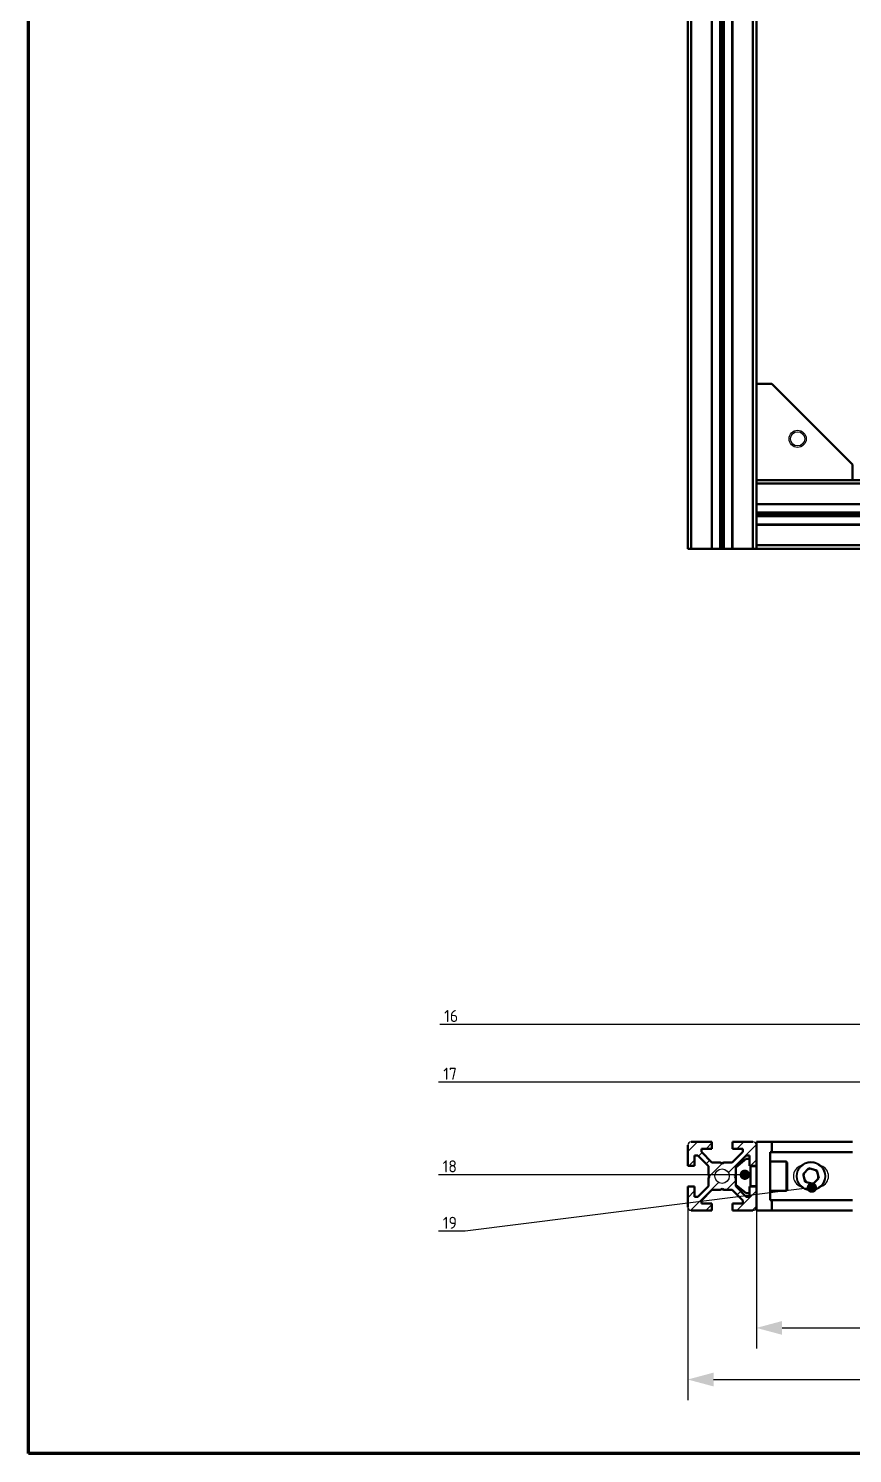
# Model space of a CAD drawing. Header units: millimetres. Extents: x -190 to 12889, y -227 to 3957.
# Drawn here: x 188.2 to 428.3, y 1678.5 to 2093.5 of the extents above; entities that cross this region are included whole.
import ezdxf
from ezdxf import colors
from ezdxf.entities.mleader import LeaderData, LeaderLine
from ezdxf.math import Vec2, Vec3

# ---------------------------------------------------------------- set-up
doc = ezdxf.new("R2010")
doc.units = ezdxf.units.MM
doc.header["$LTSCALE"] = 0.7
doc.header["$PDMODE"] = 35
doc.header["$PDSIZE"] = -4
doc.layers.get('0').update_dxf_attribs({"color": 255})
for name, color, linetype, lineweight in [('AM_5', 10, 'Continuous', 25), ('CON', 7, 'Continuous', 50), ('DIM', 94, 'Continuous', 25), ('KHUNGBV', 5, 'Continuous', 70)]:
    doc.layers.add(name, color=color, linetype=linetype, lineweight=lineweight)
doc.styles.add('TCVN-7284', font='tcvn+7284-2003r.ttf')
doc.styles.add('TCVN7824', font='tcvn+7284-2003r.ttf', dxfattribs={"height": 3.5})
doc.dimstyles.new('TCVN_ISO-25_RadiusDia', dxfattribs={"dimtxt": 2.5, "dimasz": 2.5, "dimexe": 2, "dimexo": 0, "dimgap": 1, "dimtad": 1, "dimtoh": 1, "dimtxsty": 'TCVN-7284', "dimblk": 'Arrow', "dimcen": 0, "dimclrd": 256, "dimclre": 256, "dimclrt": 256, "dimadec": 0, "dimazin": 0, "dimtfac": 1, "dimtofl": 0, "dimtmove": 1, "dimatfit": 0, "dimldrblk": 'Arrow', "dimfxl": 1, "dimlwd": -1, "dimlwe": -1, "dimarcsym": 0})

# ---------------------------------------------------------------- blocks, each defined once
blk = doc.blocks.new('dfhjd')
at = {"layer": 'KHUNGBV', "color": 9, "ltscale": 5}
for p, q in [((6559.44, 2639.71), (6559.44, 3469.71)), ((7718.44, 2639.71), (6559.44, 2639.71))]:
    blk.add_line(p, q, dxfattribs=at)
blk = doc.blocks.new('Arrow')
at = {"layer": 'DIM'}
blk.add_solid([(-1, 0.268), (-1, -0.268), (0, 0)], dxfattribs=at)
blk = doc.blocks.new('*D503')
at = {"layer": 'Defpoints', "color": 0, "ltscale": 0.2, "transparency": 16777216}
for p in [(400.31, 1749.31), (800.31, 1749.31), (800.31, 1715.11)]:
    blk.add_point(p, dxfattribs=at)
at = {"layer": 'DIM', "linetype": 'ByBlock', "ltscale": 0.2, "transparency": 16777216}
for p, q in [((400.31, 1749.31), (400.31, 1709.11)), ((800.31, 1749.31), (800.31, 1709.11)), ((407.81, 1715.11), (792.81, 1715.11))]:
    blk.add_line(p, q, dxfattribs=at)
at = {"layer": 'DIM', "ltscale": 0.2, "transparency": 16777216, "xscale": 7.500000000000133, "yscale": 7.500000000000133, "zscale": 7.500000000000133, "rotation": 180}
blk.add_blockref('Arrow', (400.31, 1715.11), dxfattribs=at)
at = {"layer": 'DIM', "ltscale": 0.2, "transparency": 16777216, "xscale": 7.500000000000133, "yscale": 7.500000000000133, "zscale": 7.500000000000133}
blk.add_blockref('Arrow', (800.31, 1715.11), dxfattribs=at)
at = {"layer": 'DIM', "ltscale": 0.2, "transparency": 16777216, "insert": (600.31, 1722.61), "char_height": 7.5, "attachment_point": 5, "style": 'TCVN-7284', "bg_fill": 3, "box_fill_scale": 1.1, "bg_fill_color": 256, "bg_fill_true_color": 13158600, "bg_fill_transparency": 0}
blk.add_mtext('400±0,5', dxfattribs=at)
blk = doc.blocks.new('*D504')
at = {"layer": 'Defpoints', "color": 0, "ltscale": 0.2, "transparency": 16777216}
for p in [(380.31, 1750.31), (820.31, 1750.31), (820.31, 1700.08)]:
    blk.add_point(p, dxfattribs=at)
at = {"layer": 'DIM', "linetype": 'ByBlock', "ltscale": 0.2, "transparency": 16777216}
for p, q in [((380.31, 1750.31), (380.31, 1694.08)), ((820.31, 1750.31), (820.31, 1694.08)), ((387.81, 1700.08), (812.81, 1700.08))]:
    blk.add_line(p, q, dxfattribs=at)
at = {"layer": 'DIM', "ltscale": 0.2, "transparency": 16777216, "xscale": 7.500000000000133, "yscale": 7.500000000000133, "zscale": 7.500000000000133, "rotation": 180}
blk.add_blockref('Arrow', (380.31, 1700.08), dxfattribs=at)
at = {"layer": 'DIM', "ltscale": 0.2, "transparency": 16777216, "xscale": 7.500000000000133, "yscale": 7.500000000000133, "zscale": 7.500000000000133}
blk.add_blockref('Arrow', (820.31, 1700.08), dxfattribs=at)
at = {"layer": 'DIM', "ltscale": 0.2, "transparency": 16777216, "insert": (600.31, 1706.83), "char_height": 7.5, "attachment_point": 5, "style": 'TCVN-7284', "bg_fill": 3, "box_fill_scale": 1.1, "bg_fill_color": 256, "bg_fill_true_color": 13158600, "bg_fill_transparency": 0}
blk.add_mtext('440', dxfattribs=at)
blk = doc.blocks.new('_Dot')
at = {"color": 0, "linetype": 'ByBlock', "lineweight": -2}
blk.add_line((-0.5, 0), (-1, 0), dxfattribs=at)
at = {"color": 0, "linetype": 'ByBlock', "const_width": 0.5}
blk.add_lwpolyline([(-0.25, 0, 1), (0.25, 0, 1)], format="xyb", close=True, dxfattribs=at)

msp = doc.modelspace()

# ---------------------------------------------------------------- hatches: boundary and pattern name
at = {"linetype": 'Continuous', "lineweight": 18}
h = msp.add_hatch(dxfattribs=at)
h.set_pattern_fill('ANSI31', style=0)
h.set_pattern_definition([(45, (1707.1177, 785.3584), (-2.245064, 2.245064), [])])
edge = h.paths.add_edge_path(flags=0)
edge.add_line((382.3078, 1756.3117), (380.3078, 1756.3117))
edge.add_line((380.3078, 1756.3117), (380.3078, 1750.3117))
edge.add_arc((381.3078, 1750.3117), 1, 180, 270)
edge.add_line((381.3078, 1749.3117), (387.3078, 1749.3117))
edge.add_line((387.3078, 1749.3117), (387.3078, 1751.3117))
edge.add_line((387.3078, 1751.3117), (384.3078, 1751.3117))
edge.add_line((384.3078, 1751.3117), (384.3078, 1752.2511))
edge.add_line((384.3078, 1752.2511), (387.3685, 1755.3117))
edge.add_line((387.3685, 1755.3117), (389.7882, 1755.3117))
edge.add_line((389.7882, 1755.3117), (390.3078, 1755.6117))
edge.add_line((390.3078, 1755.6117), (390.8275, 1755.3117))
edge.add_line((390.8275, 1755.3117), (393.2472, 1755.3117))
edge.add_line((393.2472, 1755.3117), (396.3078, 1752.2511))
edge.add_line((396.3078, 1752.2511), (396.3078, 1751.3117))
edge.add_line((396.3078, 1751.3117), (393.3078, 1751.3117))
edge.add_line((393.3078, 1751.3117), (393.3078, 1749.3117))
edge.add_line((393.3078, 1749.3117), (399.3078, 1749.3117))
edge.add_arc((399.3078, 1750.3117), 1, 270, 360)
edge.add_line((400.3078, 1750.3117), (400.3078, 1756.3117))
edge.add_line((400.3078, 1756.3117), (398.3078, 1756.3117))
edge.add_line((398.3078, 1756.3117), (398.3078, 1753.3117))
edge.add_line((398.3078, 1753.3117), (397.3685, 1753.3117))
edge.add_line((397.3685, 1753.3117), (394.3078, 1756.3724))
edge.add_line((394.3078, 1756.3724), (394.3078, 1758.7921))
edge.add_line((394.3078, 1758.7921), (394.0078, 1759.3117))
edge.add_line((394.0078, 1759.3117), (394.3078, 1759.8314))
edge.add_line((394.3078, 1759.8314), (394.3078, 1762.2511))
edge.add_line((394.3078, 1762.2511), (397.3685, 1765.3117))
edge.add_line((397.3685, 1765.3117), (398.3078, 1765.3117))
edge.add_line((398.3078, 1765.3117), (398.3078, 1762.3117))
edge.add_line((398.3078, 1762.3117), (400.3078, 1762.3117))
edge.add_line((400.3078, 1762.3117), (400.3078, 1768.3117))
edge.add_arc((399.3078, 1768.3117), 1, 0, 90)
edge.add_line((399.3078, 1769.3117), (393.3078, 1769.3117))
edge.add_line((393.3078, 1769.3117), (393.3078, 1767.3117))
edge.add_line((393.3078, 1767.3117), (396.3078, 1767.3117))
edge.add_line((396.3078, 1767.3117), (396.3078, 1766.3724))
edge.add_line((396.3078, 1766.3724), (393.2472, 1763.3117))
edge.add_line((393.2472, 1763.3117), (390.8275, 1763.3117))
edge.add_line((390.8275, 1763.3117), (390.3078, 1763.0117))
edge.add_line((390.3078, 1763.0117), (389.7882, 1763.3117))
edge.add_line((389.7882, 1763.3117), (387.3685, 1763.3117))
edge.add_line((387.3685, 1763.3117), (384.3078, 1766.3724))
edge.add_line((384.3078, 1766.3724), (384.3078, 1767.3117))
edge.add_line((384.3078, 1767.3117), (387.3078, 1767.3117))
edge.add_line((387.3078, 1767.3117), (387.3078, 1769.3117))
edge.add_line((387.3078, 1769.3117), (381.3078, 1769.3117))
edge.add_arc((381.3078, 1768.3117), 1, 90, 180)
edge.add_line((380.3078, 1768.3117), (380.3078, 1762.3117))
edge.add_line((380.3078, 1762.3117), (382.3078, 1762.3117))
edge.add_line((382.3078, 1762.3117), (382.3078, 1765.3117))
edge.add_line((382.3078, 1765.3117), (383.2472, 1765.3117))
edge.add_line((383.2472, 1765.3117), (386.3078, 1762.2511))
edge.add_line((386.3078, 1762.2511), (386.3078, 1759.8314))
edge.add_line((386.3078, 1759.8314), (386.6078, 1759.3117))
edge.add_line((386.6078, 1759.3117), (386.3078, 1758.7921))
edge.add_line((386.3078, 1758.7921), (386.3078, 1756.3724))
edge.add_line((386.3078, 1756.3724), (383.2472, 1753.3117))
edge.add_line((383.2472, 1753.3117), (382.3078, 1753.3117))
edge.add_line((382.3078, 1753.3117), (382.3078, 1756.3117))
edge = h.paths.add_edge_path(flags=0)
edge.add_arc((390.3078, 1759.3117), 2.1, 0, 360)

# ---------------------------------------------------------------- linework, layer by layer
at = {"linetype": 'Continuous', "lineweight": 25}
for radius in [2.5, 2.067]:
    msp.add_circle((412.3078, 1974.0318), radius, dxfattribs=at)
at = {"color": 7, "linetype": 'Continuous', "lineweight": 25}
for centre, radius in [((390.3078, 1759.3117), 2.1), ((416.2078, 1759.3117), 4.25), ((416.2078, 1759.3117), 4)]:
    msp.add_circle(centre, radius, dxfattribs=at)
for centre, radius, start, end in [((381.3078, 1768.3117), 1, 90, 180), ((399.3078, 1768.3117), 1, 0, 90), ((409.0578, 1763.3117), 0.25, 0, 90), ((414.3078, 1759.3117), 3.2, 110.268666, 249.731333), ((416.2078, 1759.3117), 2.042, 135.066981, 195.066981), ((416.2078, 1759.3117), 2.042, 75.066981, 135.066981), ((416.2078, 1759.3117), 2.042, 15.066981, 75.066981), ((416.2078, 1759.3117), 2.042, 315.066981, 15.066981), ((418.1078, 1759.3117), 3.2, 290.26867, 69.73133), ((416.2078, 1759.3117), 2.042, 195.066981, 255.066981), ((416.2078, 1759.3117), 2.042, 255.066981, 315.066981), ((409.0578, 1755.3117), 0.25, 270, 360), ((381.3078, 1750.3117), 1, 180, 270), ((399.3078, 1750.3117), 1, 270, 360)]:
    msp.add_arc(centre, radius, start, end, dxfattribs=at)
at = {"layer": 'CON', "linetype": 'Continuous'}
for p, q in [((380.3078, 2342.0318), (380.3078, 1942.0318)), ((381.3078, 2342.0318), (381.3078, 1942.0318)), ((387.3078, 2342.0318), (387.3078, 1942.0318)), ((387.3685, 2342.0318), (387.3685, 1942.0318)), ((389.7882, 2342.0318), (389.7882, 1942.0318)), ((390.3078, 2342.0318), (390.3078, 1942.0318)), ((390.8275, 2342.0318), (390.8275, 1942.0318)), ((393.2472, 2342.0318), (393.2472, 1942.0318)), ((393.3078, 2342.0318), (393.3078, 1942.0318)), ((399.3078, 2342.0318), (399.3078, 1942.0318)), ((400.3078, 2294.0318), (400.3078, 1990.0318)), ((400.3078, 1990.0318), (404.8078, 1990.0318)), ((400.3078, 1962.0318), (400.3078, 1990.0318)), ((404.8078, 1990.0318), (428.3078, 1966.5318)), ((428.3078, 1966.5318), (428.3078, 1962.0318)), ((428.3078, 1962.0318), (400.3078, 1962.0318)), ((400.3078, 1962.0318), (400.3078, 1961.0318)), ((400.3078, 1961.0318), (400.3078, 1955.0318)), ((400.3078, 1961.0318), (499.5578, 1961.0318)), ((428.3078, 1962.0318), (499.5578, 1962.0318)), ((400.3078, 1955.0318), (400.3078, 1949.0318)), ((400.3078, 1955.0318), (484.5578, 1955.0318)), ((400.3078, 1954.9711), (484.3078, 1954.9711)), ((400.3078, 1952.5514), (484.3078, 1952.5514)), ((400.3078, 1952.0318), (484.3078, 1952.0318)), ((400.3078, 1951.5122), (484.3078, 1951.5122)), ((400.3078, 1949.0925), (484.3078, 1949.0925)), ((400.3078, 1949.0318), (484.5578, 1949.0318)), ((400.3078, 1949.0318), (400.3078, 1943.0318)), ((400.3078, 1943.0318), (400.3078, 1942.0318)), ((400.3078, 1943.0318), (570.3078, 1943.0318)), ((381.3078, 1942.0318), (380.3078, 1942.0318)), ((387.3078, 1942.0318), (381.3078, 1942.0318)), ((387.3685, 1942.0318), (387.3078, 1942.0318)), ((389.7882, 1942.0318), (387.3685, 1942.0318)), ((390.3078, 1942.0318), (389.7882, 1942.0318)), ((390.8275, 1942.0318), (390.3078, 1942.0318)), ((393.2472, 1942.0318), (390.8275, 1942.0318)), ((393.3078, 1942.0318), (393.2472, 1942.0318)), ((399.3078, 1942.0318), (393.3078, 1942.0318)), ((400.3078, 1942.0318), (399.3078, 1942.0318)), ((400.3078, 1942.0318), (571.3078, 1942.0318))]:
    msp.add_line(p, q, dxfattribs=at)
at = {"layer": 'CON', "color": 7, "linetype": 'Continuous'}
for p, q in [((380.3078, 1762.3117), (380.3078, 1768.3117)), ((381.3078, 1769.3117), (387.3078, 1769.3117)), ((387.3078, 1769.3117), (387.3078, 1767.3117)), ((393.3078, 1767.3117), (393.3078, 1769.3117)), ((393.3078, 1769.3117), (399.3078, 1769.3117)), ((400.3078, 1769.3117), (400.3078, 1768.3117)), ((400.3078, 1769.3117), (404.8078, 1769.3117)), ((400.3078, 1768.3117), (400.3078, 1762.3117)), ((404.8078, 1769.3117), (428.3078, 1769.3117)), ((404.8078, 1769.3117), (404.8078, 1766.3117)), ((383.2472, 1765.3117), (382.3078, 1765.3117)), ((382.3078, 1765.3117), (382.3078, 1762.3117)), ((386.3078, 1762.2511), (383.2472, 1765.3117)), ((387.3078, 1767.3117), (384.3078, 1767.3117)), ((384.3078, 1767.3117), (384.3078, 1766.3724)), ((384.3078, 1766.3724), (387.3685, 1763.3117)), ((393.2472, 1763.3117), (396.3078, 1766.3724)), ((396.3078, 1767.3117), (393.3078, 1767.3117)), ((397.3685, 1765.3117), (394.3078, 1762.2511)), ((397.3078, 1764.3117), (394.3078, 1761.8117)), ((396.3078, 1766.3724), (396.3078, 1767.3117)), ((398.3078, 1764.3117), (397.3078, 1764.3117)), ((398.3078, 1765.3117), (397.3685, 1765.3117)), ((398.3078, 1762.3117), (398.3078, 1765.3117)), ((404.3078, 1766.3117), (404.8078, 1766.3117)), ((404.3078, 1766.3117), (404.3078, 1752.3117)), ((404.8078, 1766.3117), (428.3078, 1766.3117)), ((382.3078, 1762.3117), (380.3078, 1762.3117)), ((386.3078, 1759.8314), (386.3078, 1762.2511)), ((386.6078, 1759.3117), (386.3078, 1759.8314)), ((387.3685, 1763.3117), (389.7882, 1763.3117)), ((389.7882, 1763.3117), (390.3078, 1763.0117)), ((390.3078, 1763.0117), (390.8275, 1763.3117)), ((390.8275, 1763.3117), (393.2472, 1763.3117)), ((394.3078, 1759.8314), (394.0078, 1759.3117)), ((394.3078, 1762.2511), (394.3078, 1759.8314)), ((394.3078, 1758.7921), (394.3078, 1759.8314)), ((400.3078, 1762.3117), (398.3078, 1762.3117)), ((398.6078, 1762.2117), (398.6078, 1756.4117)), ((398.6078, 1762.2117), (400.3078, 1762.2117)), ((399.3078, 1762.3117), (399.3078, 1762.2117)), ((400.3078, 1762.3117), (400.3078, 1756.3117)), ((409.0578, 1763.5617), (404.3078, 1763.5617)), ((409.3078, 1763.3117), (409.3078, 1758.1929)), ((413.1943, 1762.3117), (413.1974, 1762.3117)), ((415.5949, 1761.5886), (413.9296, 1759.9193)), ((413.9296, 1759.9193), (414.5425, 1757.6425)), ((415.5949, 1761.5886), (417.8732, 1760.981)), ((418.4861, 1758.7041), (417.8732, 1760.981)), ((419.2182, 1762.3117), (419.2214, 1762.3117)), ((380.3078, 1750.3117), (380.3078, 1756.3117)), ((380.3078, 1756.3117), (382.3078, 1756.3117)), ((382.3078, 1756.3117), (382.3078, 1753.3117)), ((383.2472, 1753.3117), (386.3078, 1756.3724)), ((386.3078, 1758.7921), (386.6078, 1759.3117)), ((386.3078, 1756.3724), (386.3078, 1758.7921)), ((390.3078, 1755.6117), (389.7882, 1755.3117)), ((390.8275, 1755.3117), (390.3078, 1755.6117)), ((394.0078, 1759.3117), (394.3078, 1758.7921)), ((394.3078, 1758.7921), (394.3078, 1756.3724)), ((397.3078, 1754.3117), (394.3078, 1756.8117)), ((394.3078, 1756.3724), (397.3685, 1753.3117)), ((398.3078, 1756.3117), (400.3078, 1756.3117)), ((398.3078, 1753.3117), (398.3078, 1756.3117)), ((398.6078, 1756.4117), (400.3078, 1756.4117)), ((399.3078, 1756.4117), (399.3078, 1756.3117)), ((400.3078, 1756.3117), (400.3078, 1750.3117)), ((409.3078, 1758.1929), (409.3078, 1755.3117)), ((413.1943, 1756.3117), (413.1974, 1756.3117)), ((416.8208, 1757.0349), (414.5425, 1757.6425)), ((418.4861, 1758.7041), (416.8208, 1757.0349)), ((419.2182, 1756.3117), (419.2214, 1756.3117)), ((382.3078, 1753.3117), (383.2472, 1753.3117)), ((387.3685, 1755.3117), (384.3078, 1752.2511)), ((384.3078, 1752.2511), (384.3078, 1751.3117)), ((384.3078, 1751.3117), (387.3078, 1751.3117)), ((387.3078, 1751.3117), (387.3078, 1749.3117)), ((389.7882, 1755.3117), (387.3685, 1755.3117)), ((393.2472, 1755.3117), (390.8275, 1755.3117)), ((396.3078, 1752.2511), (393.2472, 1755.3117)), ((393.3078, 1751.3117), (396.3078, 1751.3117)), ((393.3078, 1749.3117), (393.3078, 1751.3117)), ((396.3078, 1751.3117), (396.3078, 1752.2511)), ((398.3078, 1754.3117), (397.3078, 1754.3117)), ((397.3685, 1753.3117), (398.3078, 1753.3117)), ((404.3078, 1755.0617), (409.0578, 1755.0617)), ((404.3078, 1752.3117), (404.8078, 1752.3117)), ((404.8078, 1752.3117), (404.8078, 1749.3117)), ((404.8078, 1752.3117), (428.3078, 1752.3117)), ((387.3078, 1749.3117), (381.3078, 1749.3117)), ((399.3078, 1749.3117), (393.3078, 1749.3117)), ((400.3078, 1750.3117), (400.3078, 1749.3117)), ((400.3078, 1749.3117), (404.8078, 1749.3117)), ((404.8078, 1749.3117), (428.3078, 1749.3117))]:
    msp.add_line(p, q, dxfattribs=at)
at = {"layer": 'CON', "color": 8, "linetype": 'Continuous'}
for p, q in [((409.0578, 1758.123), (409.0578, 1763.5617)), ((409.0578, 1755.0617), (409.0578, 1758.123))]:
    msp.add_line(p, q, dxfattribs=at)

# ---------------------------------------------------------------- block references
at = {"layer": 'AM_5'}
msp.add_blockref('dfhjd', (-6371.2081, -961.1786), dxfattribs=at)

# ---------------------------------------------------------------- leaders
at = {"layer": 'AM_5', "ltscale": 0.2}
ml = msp.add_multileader_mtext('Standard', dxfattribs=at)
ml.set_content('16', color=256, style='TCVN7824')
ml.set_leader_properties()
ml.set_arrow_properties(name='DOT')
ml.build(insert=Vec2(0, 0))
ml.multileader.update_dxf_attribs({"text_left_attachment_type": 6, "text_right_attachment_type": 6, "dogleg_length": 0.36, "arrow_head_size": 3})
ctx = ml.context
ctx.base_point, ctx.char_height, ctx.arrow_head_size, ctx.plane_origin = Vec3(307.9187, 1803.4925), 3.5, 3, Vec3(492.5467, 1803.4925)
ctx.left_attachment, ctx.right_attachment, ctx.text_align_type = 6, 6, 2
notes = []
notes.append((ctx, [(0, (1, 1, 0), (315.7787, 1803.4925), (-1, 0), 0.36, [(0, [(492.5467, 1803.4925)], 0, [])])]))
ctx.mtext.insert, ctx.mtext.alignment, ctx.mtext.flow_direction = Vec3(313.4187, 1807.6925), 3, 5
ml = msp.add_multileader_mtext('Standard', dxfattribs=at)
ml.set_content('17', color=256, style='TCVN7824')
ml.set_leader_properties()
ml.set_arrow_properties(name='DOT')
ml.build(insert=Vec2(0, 0))
ml.multileader.update_dxf_attribs({"text_left_attachment_type": 6, "text_right_attachment_type": 6, "dogleg_length": 0.36, "arrow_head_size": 3})
ctx = ml.context
ctx.base_point, ctx.char_height, ctx.arrow_head_size, ctx.plane_origin = Vec3(307.5587, 1786.674), 3.5, 3, Vec3(586.3361, 1786.674)
ctx.left_attachment, ctx.right_attachment, ctx.text_align_type = 6, 6, 2
notes.append((ctx, [(0, (1, 1, 0), (315.4187, 1786.674), (-1, 0), 0.36, [(0, [(586.3361, 1786.674)], 0, [])])]))
ctx.mtext.insert, ctx.mtext.alignment, ctx.mtext.flow_direction = Vec3(313.0587, 1790.874), 3, 5
ml = msp.add_multileader_mtext('Standard', dxfattribs=at)
ml.set_content('18', color=256, style='TCVN7824')
ml.set_leader_properties()
ml.set_arrow_properties(name='DOT')
ml.build(insert=Vec2(0, 0))
ml.multileader.update_dxf_attribs({"text_left_attachment_type": 6, "text_right_attachment_type": 6, "dogleg_length": 0.36, "arrow_head_size": 3})
ctx = ml.context
ctx.base_point, ctx.char_height, ctx.arrow_head_size, ctx.plane_origin = Vec3(307.5587, 1759.717), 3.5, 3, Vec3(396.9333, 1759.717)
ctx.left_attachment, ctx.right_attachment, ctx.text_align_type = 6, 6, 2
notes.append((ctx, [(0, (1, 1, 0), (315.4187, 1759.717), (-1, 0), 0.36, [(0, [(396.9333, 1759.717)], 0, [])])]))
ctx.mtext.insert, ctx.mtext.alignment, ctx.mtext.flow_direction = Vec3(313.0587, 1763.917), 3, 5
for ctx, leaders in notes:
    for number, flags, end, landing, length, lines in leaders:
        leader = LeaderData()
        leader.index, (leader.has_last_leader_line, leader.has_dogleg_vector, leader.attachment_direction) = number, flags
        leader.last_leader_point, leader.dogleg_vector, leader.dogleg_length = Vec3(end), Vec3(landing), length
        for number, points, colour, breaks in lines:
            line = LeaderLine()
            line.index, line.vertices, line.color, line.breaks = number, Vec3.list(points), colors.encode_raw_color(colour), breaks
            leader.lines.append(line)
        ctx.leaders.append(leader)

# ---------------------------------------------------------------- next in the draw order: dimensions: what is measured, and where the dimension line sits
at = {"layer": 'DIM', "ltscale": 0.2}
dim = msp.add_linear_dim(base=(800.3078, 1715.1142), p1=(400.3078, 1749.3117), p2=(800.3078, 1749.3117), dimstyle='TCVN_ISO-25_RadiusDia', override={"dimscale": 3, "dimtol": 1, "dimtp": 0.5, "dimtm": 0.5, "dimtfill": 1, "dimarcsym": 1}, dxfattribs=at)
dim.commit()
dim.dimension.update_dxf_attribs({"geometry": '*D503', "text_midpoint": (600.3078, 1722.6142)})

# ---------------------------------------------------------------- next in the draw order: dimensions: what is measured, and where the dimension line sits
dim = msp.add_linear_dim(base=(820.3078, 1700.0784), p1=(380.3078, 1750.3117), p2=(820.3078, 1750.3117), dimstyle='TCVN_ISO-25_RadiusDia', override={"dimscale": 3, "dimtfill": 1, "dimarcsym": 1}, dxfattribs=at)
dim.commit()
dim.dimension.update_dxf_attribs({"geometry": '*D504', "text_midpoint": (600.3078, 1706.8284)})

# ---------------------------------------------------------------- next in the draw order: leaders
at = {"layer": 'AM_5', "ltscale": 0.2}
ml = msp.add_multileader_mtext('Standard', dxfattribs=at)
ml.set_content('19', color=256, style='TCVN7824')
ml.set_leader_properties()
ml.set_arrow_properties(name='DOT')
ml.build(insert=Vec2(0, 0))
ml.multileader.update_dxf_attribs({"text_left_attachment_type": 6, "text_right_attachment_type": 6, "dogleg_length": 0.36, "arrow_head_size": 3})
ctx = ml.context
ctx.base_point, ctx.char_height, ctx.arrow_head_size, ctx.plane_origin = Vec3(307.5587, 1743.2757), 3.5, 3, Vec3(416.4745, 1755.9505)
ctx.left_attachment, ctx.right_attachment, ctx.text_align_type = 6, 6, 2
notes = []
notes.append((ctx, [(0, (1, 1, 0), (315.4187, 1743.2757), (-1, 0), 0.36, [(0, [(416.4745, 1755.9505)], 0, [])])]))
ctx.mtext.insert, ctx.mtext.alignment, ctx.mtext.flow_direction = Vec3(313.0587, 1747.4757), 3, 5
for ctx, leaders in notes:
    for number, flags, end, landing, length, lines in leaders:
        leader = LeaderData()
        leader.index, (leader.has_last_leader_line, leader.has_dogleg_vector, leader.attachment_direction) = number, flags
        leader.last_leader_point, leader.dogleg_vector, leader.dogleg_length = Vec3(end), Vec3(landing), length
        for number, points, colour, breaks in lines:
            line = LeaderLine()
            line.index, line.vertices, line.color, line.breaks = number, Vec3.list(points), colors.encode_raw_color(colour), breaks
            leader.lines.append(line)
        ctx.leaders.append(leader)

doc.saveas('drawing.dxf')
